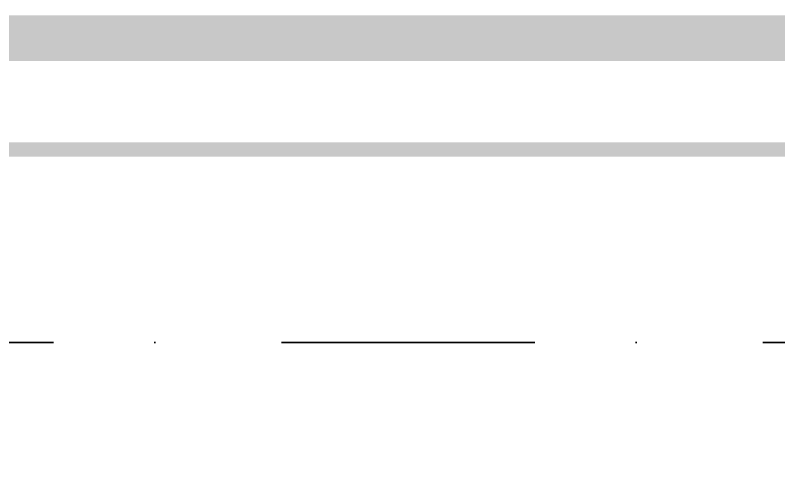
# Model space of a CAD drawing. Header units: millimetres. Extents: x 1322820 to 1391563, y 1051909 to 1098256.
# Drawn here: x 1362031 to 1362563, y 1086169 to 1086499 of the extents above; entities that cross this region are included whole.
import ezdxf
from ezdxf.enums import TextEntityAlignment as Align

# ---------------------------------------------------------------- set-up
doc = ezdxf.new("R2010")
doc.units = ezdxf.units.MM
doc.header["$MEASUREMENT"] = 0
doc.linetypes.add('Dot & Dashed', pattern=[335.138881, 176.388884, -88.194442, 0, -70.555556])
doc.linetypes.add('DUBLU_INTRERUPT', pattern=[1.093612, 0.529167, -0.211667, 0.141111, -0.211667])
doc.layers.get('0').update_dxf_attribs({"true_color": 0x787878})
doc.layers.add('Circuite', color=7, linetype='Continuous', lineweight=25)
doc.layers.add('circuite prize vitali', color=1, linetype='Continuous')
doc.layers.add('New_arhitectura - axe', color=7, linetype='Continuous', true_color=0x787878)
doc.layers.add('New_arhitectura - axe_Pen_No__201', color=7, linetype='Continuous', lineweight=35, true_color=0x787878)
doc.styles.add('GENERATED_STYLE_1', font='arialbd.ttf')

# ---------------------------------------------------------------- blocks, each defined once
blk = doc.blocks.new('Standard grid marker_5')
at = {"layer": 'New_arhitectura - axe_Pen_No__201', "linetype": 'Dot & Dashed', "lineweight": 35}
blk.add_line((12906.09, 0), (13906.09, 0), dxfattribs=at)
at = {"layer": 'New_arhitectura - axe_Pen_No__201', "lineweight": 35, "style": 'GENERATED_STYLE_1'}
blk.add_attdef('AC_MarkerText_1', text='', height=125, rotation=180, dxfattribs=at).set_placement((-106.07, 7.14), align=Align.MIDDLE_CENTER)
blk = doc.blocks.new('terasa')
at = {"layer": 'New_arhitectura - axe', "linetype": 'Continuous', "lineweight": 13, "zscale": 1000, "rotation": 180}
blk.add_blockref('Standard grid marker_5', (1375634.605, 1086270.65), dxfattribs=at)

msp = doc.modelspace()

# ---------------------------------------------------------------- block references
msp.add_blockref('terasa', (0, 0))

# ---------------------------------------------------------------- next in the draw order: linework, layer by layer
at = {"layer": 'Circuite', "linetype": 'DUBLU_INTRERUPT', "lineweight": 20, "ltscale": 1000, "const_width": 10}
msp.add_lwpolyline([(1361550.41, 1083061.71), (1361550.41, 1083061.71), (1361550.41, 1083061.71), (1361550.41, 1083061.71), (1361550.41, 1083061.71), (1361550.41, 1086405.24), (1363368.34, 1086405.24), (1363368.34, 1086405.24), (1363368.34, 1086405.24), (1363368.34, 1086405.24)], dxfattribs=at)
at = {"layer": 'circuite prize vitali', "lineweight": 20, "const_width": 32}
msp.add_lwpolyline([(1361216.83, 1080953.27), (1361154.47, 1080953.27), (1361154.47, 1083860.27), (1361484.98, 1083860.27), (1361484.98, 1086482.77), (1363376.25, 1086482.77)], dxfattribs=at)

doc.saveas('drawing.dxf')
